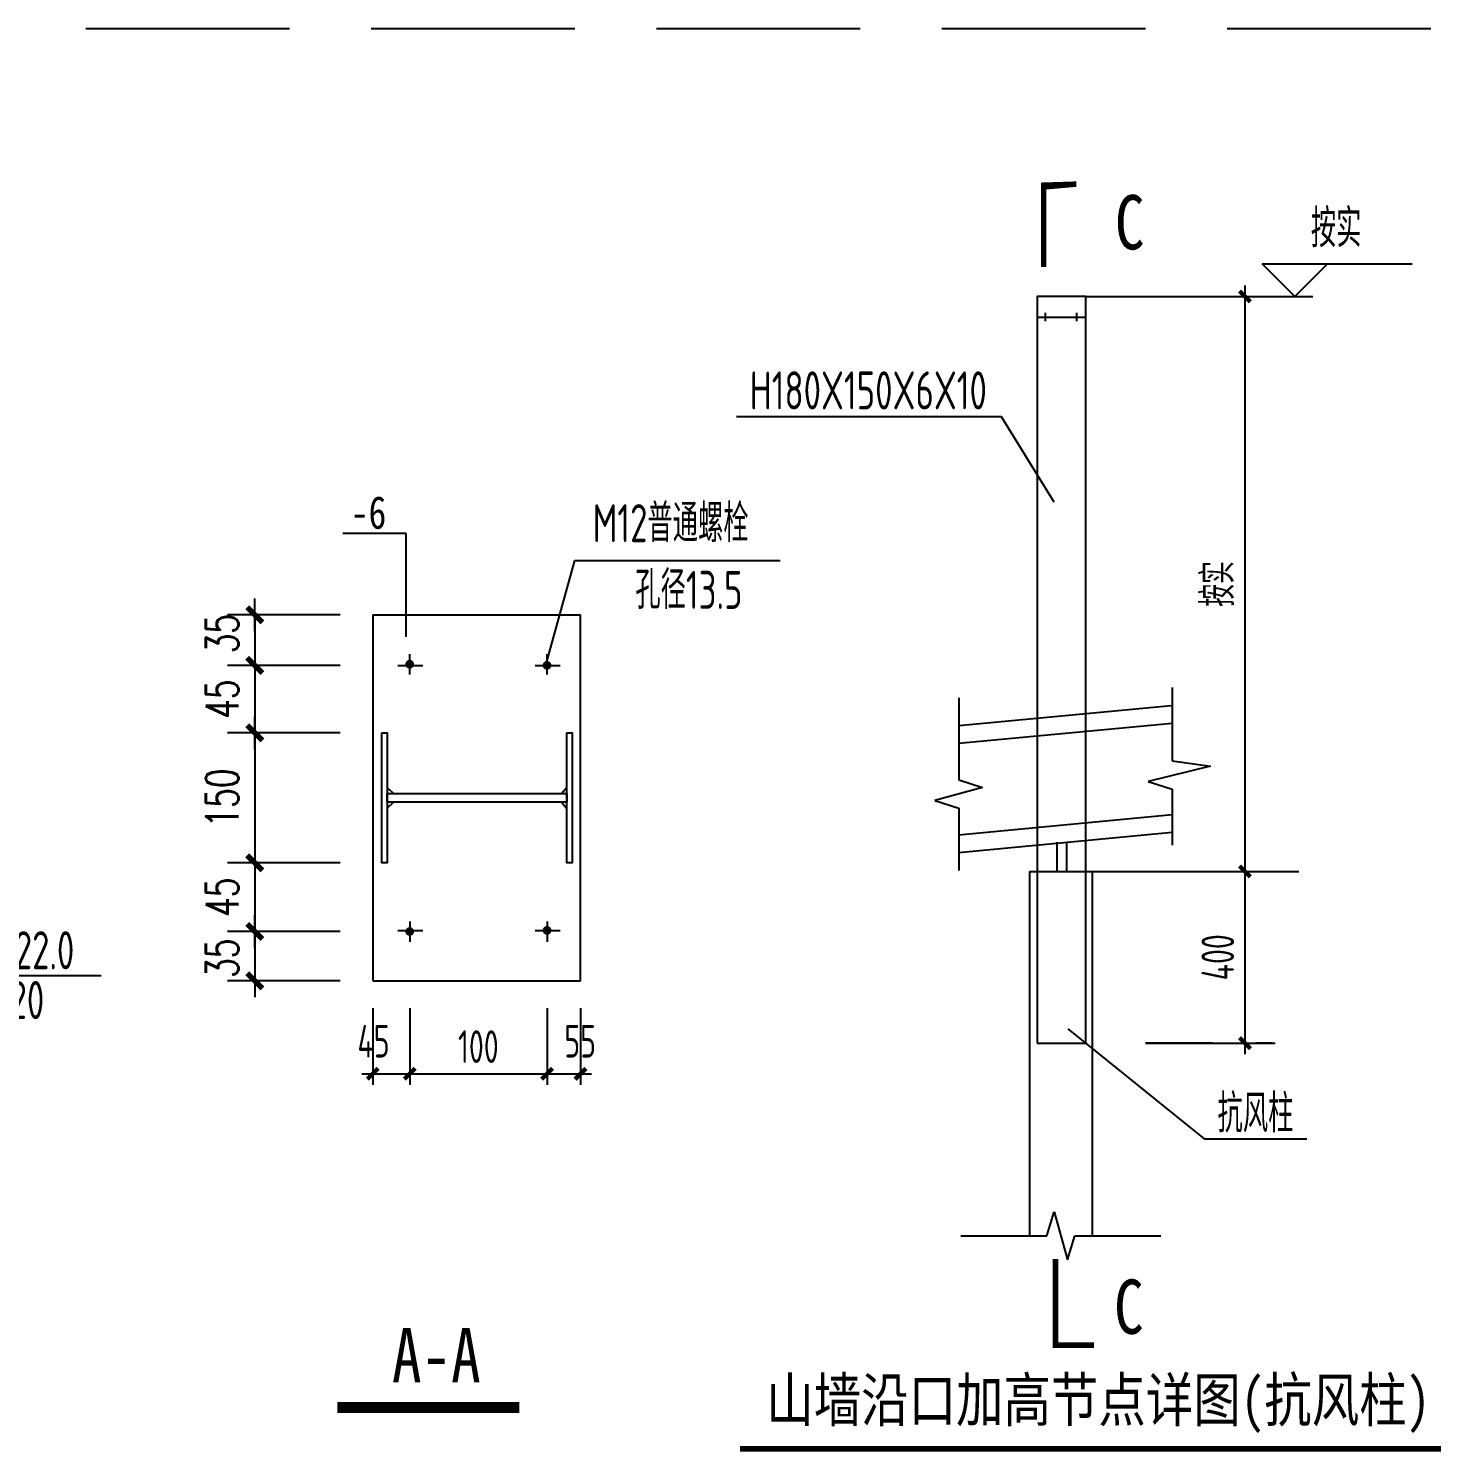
# Model space of a CAD drawing. Header units: millimetres. Extents: x 6950065 to 7140129, y 16284814 to 19754034.
# Drawn here: x 7026182 to 7039092, y 17751906 to 17765002 of the extents above; entities that cross this region are included whole.
import ezdxf
from ezdxf.enums import TextEntityAlignment as Align

# ---------------------------------------------------------------- set-up
doc = ezdxf.new("R2010")
doc.units = ezdxf.units.MM
doc.header["$LTSCALE"] = 1500
doc.header["$MEASUREMENT"] = 0
doc.linetypes.add('DASH', pattern=[0.35, 0.25, -0.1])
doc.layers.get('Defpoints').update_dxf_attribs({"color": 1})
for name, color, linetype in [('OTHER', 7, 'Continuous'), ('PUB_DIM', 161, 'Continuous'), ('PUB_TEXT', 7, 'Continuous'), ('TEXT', 7, 'Continuous'), ('水平支撑', 4, 'Continuous'), ('综合布线', 6, 'Continuous')]:
    doc.layers.add(name, color=color, linetype=linetype)
doc.styles.add('-宋体', font='', dxfattribs={"width": 0.8})
doc.styles.add('DIM_FONT', font='SIMPLEX', dxfattribs={"width": 0.7, "bigfont": 'GBCBIG'})
doc.styles.add('TSSD_Dimension', font='Tssdeng.shx', dxfattribs={"width": 0.699999988079071, "bigfont": 'hztxt.shx'})
doc.styles.add('TSSD_REIN', font='tssdeng.shx', dxfattribs={"width": 0.7, "bigfont": 'tssdchn.shx'})
doc.styles.get('-宋体').set_extended_font_data('SimSun')
doc.dimstyles.new('dimn', dxfattribs={"dimtxt": 300, "dimasz": 1, "dimexe": 250, "dimexo": 300, "dimgap": 150, "dimtad": 1, "dimdec": 0, "dimzin": 0, "dimdsep": 46, "dimtxsty": 'DIM_FONT', "dimblk": '_DIMX', "dimcen": 0, "dimdle": 100, "dimclrt": 7, "dimadec": 1, "dimazin": 0, "dimtfac": 1, "dimtdec": 0, "dimtix": 1, "dimtmove": 2, "dimatfit": 3, "dimldrblk": 'ARCHTICK', "dimfxl": 0, "dimtolj": 1, "dimtzin": 0, "dimarcsym": 0})
doc.dimstyles.new('TSSD_20_100', dxfattribs={"dimtxt": 300, "dimasz": 100, "dimexe": 100, "dimexo": 250, "dimgap": 100, "dimtad": 1, "dimdec": 0, "dimlfac": 0.2, "dimzin": 0, "dimdsep": 46, "dimtxsty": 'TSSD_Dimension', "dimblk": 'ARCHTICK', "dimcen": 0, "dimdle": 100, "dimclrt": 7, "dimadec": 0, "dimazin": 0, "dimtfac": 1, "dimtdec": 0, "dimtix": 1, "dimtmove": 2, "dimatfit": 3, "dimfxl": 0, "dimtolj": 1, "dimtzin": 0, "dimarcsym": 0})

# ---------------------------------------------------------------- blocks, each defined once
blk = doc.blocks.new('_ArchTick')
at = {"color": 0, "linetype": 'ByBlock', "const_width": 0.4}
blk.add_lwpolyline([(-0.5, -0.5), (0.5, 0.5)], dxfattribs=at)
blk = doc.blocks.new('*D999')
at = {"layer": 'Defpoints', "color": 0}
for p in [(7037375.160555821, 17762536.0998423), (7037375.160555806, 17757244.86098287), (7037375.160555791, 17757244.86098287)]:
    blk.add_point(p, dxfattribs=at)
at = {"layer": 'PUB_DIM', "color": 0, "lineweight": -2}
for p, q in [((7037375.160555791, 17762636.0998423), (7037375.160555791, 17757144.86098287)), ((7037125.160555821, 17762536.0998423), (7037275.160555791, 17762536.0998423)), ((7037125.160555806, 17757244.86098287), (7037275.160555791, 17757244.86098287))]:
    blk.add_line(p, q, dxfattribs=at)
at = {"layer": 'PUB_DIM', "color": 0, "lineweight": -2, "xscale": 100, "yscale": 100, "zscale": 100}
for p, rotation in [((7037375.160555791, 17762536.0998423), 90), ((7037375.160555791, 17757244.86098287), 270)]:
    blk.add_blockref('_ArchTick', p, dxfattribs=dict(at, rotation=rotation))
at = {"layer": 'PUB_DIM', "color": 7, "insert": (7037125.160555788, 17759890.48041259), "char_height": 300, "attachment_point": 5, "rotation": 90, "style": 'TSSD_Dimension'}
blk.add_mtext('\\A1;按实', dxfattribs=at)
blk = doc.blocks.new('*D1002')
at = {"layer": 'Defpoints', "color": 0}
for p in [(7037375.160555806, 17757244.86098287), (7037375.160555776, 17755663.98647615), (7037375.160555791, 17755663.98647615)]:
    blk.add_point(p, dxfattribs=at)
at = {"layer": 'PUB_DIM', "color": 0, "lineweight": -2}
for p, q in [((7037375.160555791, 17757344.86098287), (7037375.160555791, 17755563.98647615)), ((7037125.160555806, 17757244.86098287), (7037275.160555791, 17757244.86098287)), ((7037625.160555776, 17755663.98647615), (7037475.160555791, 17755663.98647615))]:
    blk.add_line(p, q, dxfattribs=at)
at = {"layer": 'PUB_DIM', "color": 0, "lineweight": -2, "xscale": 100, "yscale": 100, "zscale": 100}
for p, rotation in [((7037375.160555791, 17757244.86098287), 90), ((7037375.160555791, 17755663.98647615), 270)]:
    blk.add_blockref('_ArchTick', p, dxfattribs=dict(at, rotation=rotation))
at = {"layer": 'PUB_DIM', "color": 7, "insert": (7037125.160555788, 17756454.42372951), "char_height": 300, "attachment_point": 5, "rotation": 90, "style": 'TSSD_Dimension'}
blk.add_mtext('\\A1;400', dxfattribs=at)
blk = doc.blocks.new('_DIMX')
blk.add_line((-150, 0), (150, 0))
at = {"const_width": 50}
blk.add_lwpolyline([(-70, -70), (70, 70)], dxfattribs=at)
blk = doc.blocks.new('*D1090')
at = {"layer": 'Defpoints', "color": 0}
for p in [(7029349.788579343, 17758520.13473411), (7028264.349103449, 17757322.6447341), (7029349.788579328, 17757322.6447341)]:
    blk.add_point(p, dxfattribs=at)
at = {"layer": 'PUB_DIM', "color": 0, "lineweight": -2}
for p, q in [((7029049.788579343, 17758520.13473411), (7028014.349103449, 17758520.13473411)), ((7028264.349103449, 17758519.13473411), (7028264.349103449, 17757323.6447341)), ((7029049.788579328, 17757322.6447341), (7028014.349103449, 17757322.6447341))]:
    blk.add_line(p, q, dxfattribs=at)
for p, rotation in [((7028264.349103449, 17758520.13473411), 90), ((7028264.349103449, 17757322.6447341), 270)]:
    blk.add_blockref('_DIMX', p, dxfattribs=dict(at, rotation=rotation))
at = {"layer": 'PUB_DIM', "color": 7, "insert": (7027964.349103446, 17757921.3897341), "char_height": 300, "attachment_point": 5, "rotation": 90, "style": 'DIM_FONT'}
blk.add_mtext('\\A1;150', dxfattribs=at)
blk = doc.blocks.new('*D1091')
at = {"layer": 'Defpoints', "color": 0}
for p in [(7029349.788579343, 17756691.47473411), (7028264.349103464, 17756237.68473412), (7029349.788579328, 17756237.68473412)]:
    blk.add_point(p, dxfattribs=at)
at = {"layer": 'PUB_DIM', "color": 0, "lineweight": -2}
for p, q in [((7029049.788579343, 17756691.47473411), (7028014.349103464, 17756691.47473411)), ((7028264.349103464, 17756690.47473411), (7028264.349103464, 17756238.68473412)), ((7029049.788579328, 17756237.68473412), (7028014.349103464, 17756237.68473412))]:
    blk.add_line(p, q, dxfattribs=at)
for p, rotation in [((7028264.349103464, 17756691.47473411), 90), ((7028264.349103464, 17756237.68473412), 270)]:
    blk.add_blockref('_DIMX', p, dxfattribs=dict(at, rotation=rotation))
at = {"layer": 'PUB_DIM', "color": 7, "insert": (7027964.349103479, 17756445.7420188), "char_height": 300, "attachment_point": 5, "rotation": 90, "style": 'DIM_FONT'}
blk.add_mtext('\\A1;35', dxfattribs=at)
blk = doc.blocks.new('*D1092')
at = {"layer": 'Defpoints', "color": 0}
for p in [(7030953.258579349, 17756237.6803888), (7031261.968579343, 17756237.6803888), (7031261.968579343, 17755382.33878725)]:
    blk.add_point(p, dxfattribs=at)
at = {"layer": 'PUB_DIM', "color": 0, "lineweight": -2}
for p, q in [((7030953.258579349, 17755987.6803888), (7030953.258579349, 17755282.33878725)), ((7031261.968579343, 17755987.6803888), (7031261.968579343, 17755282.33878725)), ((7030853.258579349, 17755382.33878725), (7031361.968579343, 17755382.33878725))]:
    blk.add_line(p, q, dxfattribs=at)
at = {"layer": 'PUB_DIM', "color": 0, "lineweight": -2, "xscale": 100, "yscale": 100, "zscale": 100, "rotation": 180}
blk.add_blockref('_ArchTick', (7030953.258579349, 17755382.33878725), dxfattribs=at)
at = {"layer": 'PUB_DIM', "color": 0, "lineweight": -2, "xscale": 100, "yscale": 100, "zscale": 100}
blk.add_blockref('_ArchTick', (7031261.968579343, 17755382.33878725), dxfattribs=at)
at = {"layer": 'PUB_DIM', "color": 7, "insert": (7031258.261998704, 17755682.33878728), "char_height": 300, "attachment_point": 5, "style": 'TSSD_Dimension'}
blk.add_mtext('\\A1;55', dxfattribs=at)
blk = doc.blocks.new('*D1093')
at = {"layer": 'Defpoints', "color": 0}
for p in [(7029349.788579335, 17756237.6803888), (7029689.458579352, 17756237.6803888), (7029689.458579352, 17755382.33878725)]:
    blk.add_point(p, dxfattribs=at)
at = {"layer": 'PUB_DIM', "color": 0, "lineweight": -2}
for p, q in [((7029349.788579335, 17755987.6803888), (7029349.788579335, 17755282.33878725)), ((7029689.458579352, 17755987.6803888), (7029689.458579352, 17755282.33878725)), ((7029249.788579335, 17755382.33878725), (7029789.458579352, 17755382.33878725))]:
    blk.add_line(p, q, dxfattribs=at)
at = {"layer": 'PUB_DIM', "color": 0, "lineweight": -2, "xscale": 100, "yscale": 100, "zscale": 100, "rotation": 180}
blk.add_blockref('_ArchTick', (7029349.788579335, 17755382.33878725), dxfattribs=at)
at = {"layer": 'PUB_DIM', "color": 0, "lineweight": -2, "xscale": 100, "yscale": 100, "zscale": 100}
blk.add_blockref('_ArchTick', (7029689.458579352, 17755382.33878725), dxfattribs=at)
at = {"layer": 'PUB_DIM', "color": 7, "insert": (7029356.78904455, 17755682.33878726), "char_height": 300, "attachment_point": 5, "style": 'TSSD_Dimension'}
blk.add_mtext('\\A1;45', dxfattribs=at)
blk = doc.blocks.new('*D1094')
at = {"layer": 'Defpoints', "color": 0}
for p in [(7029689.458579352, 17756237.6803888), (7030953.258579349, 17756237.6803888), (7030953.258579349, 17755382.33878725)]:
    blk.add_point(p, dxfattribs=at)
at = {"layer": 'PUB_DIM', "color": 0, "lineweight": -2}
for p, q in [((7029689.458579352, 17755987.6803888), (7029689.458579352, 17755282.33878725)), ((7030953.258579349, 17755987.6803888), (7030953.258579349, 17755282.33878725)), ((7029589.458579352, 17755382.33878725), (7031053.258579349, 17755382.33878725))]:
    blk.add_line(p, q, dxfattribs=at)
at = {"layer": 'PUB_DIM', "color": 0, "lineweight": -2, "xscale": 100, "yscale": 100, "zscale": 100, "rotation": 180}
blk.add_blockref('_ArchTick', (7029689.458579352, 17755382.33878725), dxfattribs=at)
at = {"layer": 'PUB_DIM', "color": 0, "lineweight": -2, "xscale": 100, "yscale": 100, "zscale": 100}
blk.add_blockref('_ArchTick', (7030953.258579349, 17755382.33878725), dxfattribs=at)
at = {"layer": 'PUB_DIM', "color": 7, "insert": (7030321.358579351, 17755632.33878725), "char_height": 300, "attachment_point": 5, "style": 'TSSD_Dimension'}
blk.add_mtext('\\A1;100', dxfattribs=at)
blk = doc.blocks.new('*D1095')
at = {"layer": 'Defpoints', "color": 0}
for p in [(7029349.788579328, 17757322.6447341), (7028264.349103464, 17756691.47473411), (7029349.788579343, 17756691.47473411)]:
    blk.add_point(p, dxfattribs=at)
at = {"layer": 'PUB_DIM', "color": 0, "lineweight": -2}
for p, q in [((7029049.788579328, 17757322.6447341), (7028014.349103464, 17757322.6447341)), ((7028264.349103464, 17757323.6447341), (7028264.349103464, 17757324.6447341)), ((7028264.349103464, 17757322.6447341), (7028264.349103464, 17756691.47473411)), ((7029049.788579343, 17756691.47473411), (7028014.349103464, 17756691.47473411)), ((7028264.349103464, 17756690.47473411), (7028264.349103464, 17756689.47473411))]:
    blk.add_line(p, q, dxfattribs=at)
for p, rotation in [((7028264.349103464, 17757322.6447341), 270), ((7028264.349103464, 17756691.47473411), 90)]:
    blk.add_blockref('_DIMX', p, dxfattribs=dict(at, rotation=rotation))
at = {"layer": 'PUB_DIM', "color": 7, "insert": (7027964.349103461, 17757007.05973411), "char_height": 300, "attachment_point": 5, "rotation": 90, "style": 'DIM_FONT'}
blk.add_mtext('\\A1;45', dxfattribs=at)
blk = doc.blocks.new('*D1096')
at = {"layer": 'Defpoints', "color": 0}
for p in [(7029349.788579358, 17759140.8947341), (7028264.349103509, 17758520.13473411), (7029349.788579343, 17758520.13473411)]:
    blk.add_point(p, dxfattribs=at)
at = {"layer": 'PUB_DIM', "color": 0, "lineweight": -2}
for p, q in [((7029049.788579358, 17759140.8947341), (7028014.349103509, 17759140.8947341)), ((7028264.349103509, 17759141.8947341), (7028264.349103509, 17759142.8947341)), ((7028264.349103509, 17759140.8947341), (7028264.349103509, 17758520.13473411)), ((7029049.788579343, 17758520.13473411), (7028014.349103509, 17758520.13473411)), ((7028264.349103509, 17758519.13473411), (7028264.349103509, 17758518.13473411))]:
    blk.add_line(p, q, dxfattribs=at)
for p, rotation in [((7028264.349103509, 17759140.8947341), 270), ((7028264.349103509, 17758520.13473411), 90)]:
    blk.add_blockref('_DIMX', p, dxfattribs=dict(at, rotation=rotation))
at = {"layer": 'PUB_DIM', "color": 7, "insert": (7027964.349103506, 17758830.5147341), "char_height": 300, "attachment_point": 5, "rotation": 90, "style": 'DIM_FONT'}
blk.add_mtext('\\A1;45', dxfattribs=at)
blk = doc.blocks.new('*D1097')
at = {"layer": 'Defpoints', "color": 0}
for p in [(7029349.788579343, 17759605.0947341), (7028264.349103494, 17759140.8947341), (7029349.788579358, 17759140.8947341)]:
    blk.add_point(p, dxfattribs=at)
at = {"layer": 'PUB_DIM', "color": 0, "lineweight": -2}
for p, q in [((7029049.788579343, 17759605.0947341), (7028014.349103494, 17759605.0947341)), ((7028264.349103494, 17759604.0947341), (7028264.349103494, 17759141.8947341)), ((7029049.788579358, 17759140.8947341), (7028014.349103494, 17759140.8947341))]:
    blk.add_line(p, q, dxfattribs=at)
for p, rotation in [((7028264.349103494, 17759605.0947341), 90), ((7028264.349103494, 17759140.8947341), 270)]:
    blk.add_blockref('_DIMX', p, dxfattribs=dict(at, rotation=rotation))
at = {"layer": 'PUB_DIM', "color": 7, "insert": (7027964.349103509, 17759433.05394566), "char_height": 300, "attachment_point": 5, "rotation": 90, "style": 'DIM_FONT'}
blk.add_mtext('\\A1;35', dxfattribs=at)

msp = doc.modelspace()

# ---------------------------------------------------------------- linework, layer by layer
at = {"layer": 'OTHER'}
for p, q in [((7034741.041623469, 17758840.84593716), (7034741.04162344, 17758086.75120888)), ((7036703.985293772, 17758936.48576237), (7036703.985293757, 17758261.87481637)), ((7037059.415988784, 17758214.43250994), (7036483.985293772, 17758071.87481637)), ((7036703.985293757, 17758261.87481637), (7037059.415988784, 17758214.43250994)), ((7034741.04162344, 17758086.75120888), (7034961.041623455, 17758016.75120888)), ((7036483.985293772, 17758071.87481637), (7036703.985293772, 17758001.87481638)), ((7034961.041623455, 17758016.75120888), (7034521.04162344, 17757896.75120889)), ((7036703.985293772, 17758001.87481638), (7036703.985293772, 17757485.17125148)), ((7034521.04162344, 17757896.75120889), (7034741.041623455, 17757826.75120889)), ((7034741.041623455, 17757826.75120889), (7034741.041623455, 17757253.11802921)), ((7035550.890576553, 17753890.94938933), (7035620.890576538, 17754110.94938935)), ((7035620.890576538, 17754110.94938935), (7035740.890576553, 17753670.94938933)), ((7034760.173295092, 17753890.94938933), (7035550.890576553, 17753890.94938933)), ((7035740.890576553, 17753670.94938933), (7035810.890576553, 17753890.94938935)), ((7035810.890576553, 17753890.94938935), (7036601.607858013, 17753890.94938933))]:
    msp.add_line(p, q, dxfattribs=at)
at = {"layer": 'PUB_DIM'}
for p, q in [((7037534.625854757, 17762836.09714489), (7038134.625854757, 17762836.09714488)), ((7037834.625854742, 17762536.09714488), (7037534.625854757, 17762836.09714489)), ((7037834.625854742, 17762836.09714486), (7038914.625854757, 17762836.09714488)), ((7038134.625854757, 17762836.09714488), (7037834.625854742, 17762536.09714488)), ((7036461.143947478, 17755663.98647616), (7037652.027980488, 17755663.98647615)), ((7037075.160555791, 17755663.98647615), (7036461.143947478, 17755663.98647616))]:
    msp.add_line(p, q, dxfattribs=at)
at = {"layer": '水平支撑'}
for p, q in [((7035910.295295831, 17762536.09714489), (7038000.592694547, 17762536.09714488)), ((7035537.26342256, 17762385.9095914), (7035537.26342256, 17762307.82038518)), ((7035824.810621735, 17762385.90959138), (7035824.81062175, 17762307.8203852)), ((7035463.670487102, 17762345.30409745), (7035910.295295801, 17762345.30409745)), ((7035135.06618258, 17761426.9849669), (7032695.260936202, 17761426.9849669)), ((7035620.918381032, 17760644.11868623), (7035135.06618258, 17761426.9849669)), ((7029656.619582405, 17760353.6983358), (7029074.802653199, 17760353.69833582)), ((7029656.61958239, 17759403.1907873), (7029656.619582405, 17760353.6983358)), ((7030943.104095137, 17759143.18576333), (7031210.090670666, 17760107.42999882)), ((7031210.090670666, 17760107.42999882), (7033099.414063787, 17760107.4299988)), ((7029349.783979854, 17759605.0979116), (7031261.963872662, 17759605.0979116)), ((7029349.783979854, 17759605.0979116), (7029349.788579335, 17756237.6803888)), ((7031261.968579343, 17756237.6803888), (7031261.968579343, 17759605.0979116)), ((7029689.454363009, 17759057.61682378), (7029689.454363009, 17759244.99830607)), ((7030953.262539452, 17759057.6168238), (7030953.262539437, 17759244.99830607)), ((7029578.936240261, 17759140.89709354), (7029810.667955598, 17759140.89709355)), ((7030842.744416704, 17759140.89709355), (7031074.476132041, 17759140.89709354)), ((7034741.041623455, 17758587.17659228), (7036696.79598489, 17758771.86356948)), ((7034741.041623455, 17758424.74162438), (7036703.985293772, 17758610.18171074)), ((7029482.769338956, 17758016.19971726), (7029539.470573729, 17757960.85615755)), ((7031086.267160149, 17757960.85615753), (7031135.626736166, 17758019.31819031)), ((7029482.769338956, 17757826.57858314), (7029539.470573729, 17757881.92214288)), ((7031086.267160149, 17757881.92214287), (7031135.626736181, 17757823.46011009)), ((7034741.04162344, 17757582.41856519), (7036703.985293772, 17757767.87148059)), ((7034741.041623455, 17757420.10856798), (7036703.985293772, 17757605.49258351)), ((7035645.448580917, 17757512.62486374), (7035645.448580917, 17757244.86098287)), ((7035732.654664125, 17757512.62486374), (7035732.65466411, 17757244.86098287)), ((7035393.22208811, 17757244.86098287), (7035393.222088095, 17753890.94938933)), ((7035393.22208811, 17757244.86098287), (7035968.560861882, 17757244.86098287)), ((7035968.560861882, 17757244.86098287), (7035968.560861867, 17753890.94938933)), ((7035968.560861882, 17757244.86098287), (7037872.315370809, 17757244.86098286)), ((7029689.454363009, 17756785.16147663), (7029689.454362994, 17756597.77999434)), ((7029689.454363009, 17756785.16147663), (7029689.454362994, 17756597.77999434)), ((7030953.262539422, 17756785.16147662), (7030953.262539437, 17756597.77999434)), ((7030953.262539422, 17756785.16147662), (7030953.262539437, 17756597.77999434)), ((7029578.936240261, 17756701.88120686), (7029810.667955598, 17756701.88120684)), ((7030842.744416675, 17756701.88120684), (7031074.476132026, 17756701.88120684)), ((7025474.589313699, 17756286.10127525), (7026849.937715877, 17756286.10127524)), ((7029349.783979824, 17756237.6803888), (7031261.963872647, 17756237.6803888)), ((7035744.299705934, 17755794.86828158), (7037000.946336787, 17754785.15561708)), ((7037000.946336787, 17754785.15561708), (7037943.771830235, 17754785.15561708))]:
    msp.add_line(p, q, dxfattribs=at)
for points, const_width in [([(7035823.388597917, 17763569.61704195), (7035523.016357522, 17763569.61704197), (7035523.016357508, 17762805.46860211)], 50.00000000000001), ([(7035632.242154237, 17753677.063947), (7035632.242154222, 17752885.62419965), (7035987.2281592, 17752885.62419965)], 50.00000000000001), ([(7029023.539594322, 17752312.41547819), (7030698.50817439, 17752312.41547819)], 100), ([(7032729.755177181, 17751931.35501858), (7039521.048276361, 17751931.35501855)], 50.00000000000001)]:
    msp.add_lwpolyline(points, dxfattribs=dict(at, const_width=const_width))
for points in [[(7035463.670487057, 17755663.98810697), (7035910.295295786, 17755663.98810699), (7035910.295295831, 17762536.09714489), (7035463.670487102, 17762536.09714491)], [(7029433.40803059, 17758520.13889183), (7029482.769338956, 17758520.13889183), (7029482.769338941, 17757322.63940858), (7029433.40803059, 17757322.63940858)], [(7031135.626736181, 17758520.13889182), (7031184.988044547, 17758520.13889182), (7031184.988044532, 17757322.63940858), (7031135.626736166, 17757322.63940856)], [(7029482.769338941, 17757960.85615755), (7031135.626736166, 17757960.85615753), (7031135.626736166, 17757881.92214287), (7029482.769338941, 17757881.92214288)]]:
    msp.add_lwpolyline(points, close=True, dxfattribs=at)
at = {"layer": '水平支撑', "const_width": 39.75}
for points in [[(7029669.329363009, 17759151.30756493, 1), (7029709.579363024, 17759151.30756493, 1)], [(7030933.137539452, 17759140.89709354, 1), (7030973.387539437, 17759140.89709354, 1)], [(7029669.329363009, 17756691.47073546, -1), (7029709.579362994, 17756691.47073548, -1)], [(7029669.329363009, 17756691.47073546, -1), (7029709.579362994, 17756691.47073548, -1)], [(7030933.137539422, 17756701.88120684, -1), (7030973.387539422, 17756701.88120683, -1)], [(7030933.137539422, 17756701.88120684, -1), (7030973.387539422, 17756701.88120683, -1)]]:
    msp.add_lwpolyline(points, format="xyb", close=True, dxfattribs=at)
at = {"layer": '综合布线', "linetype": 'DASH', "ltscale": 5}
msp.add_line((7003084.957790205, 17765001.96225617), (7076684.956943557, 17765001.96225617), dxfattribs=at)

# ---------------------------------------------------------------- texts
at = {"layer": 'PUB_TEXT'}
for s, height, style, width, p in [('C', 500, '-宋体', 0.8, (7036178.372870531, 17762969.21411281)), ('H180X150X6X10', 350, 'TSSD_REIN', 0.7, (7032818.649791883, 17761496.3534857)), ('-6', 300, '-宋体', 0.8, (7029147.529769352, 17760398.42834995)), ('孔径13.5', 350, 'TSSD_REIN', 0.7, (7031765.707683152, 17759660.38661795)), ('孔d=22.0', 350, 'TSSD_REIN', 0.7, (7025491.880835436, 17756344.3645582)), ('M20', 350, 'TSSD_REIN', 0.7, (7025779.630186094, 17755886.40498547)), ('抗风柱', 350, 'TSSD_REIN', 0.7, (7037122.808554033, 17754842.56340647)), ('C', 500, '-宋体', 0.8, (7036170.35261805, 17752989.48121581)), ('A-A', 500, '-宋体', 0.8, (7029526.515015095, 17752544.2025227)), ('山墙沿口加高节点详图(抗风柱)', 400, '-宋体', 0.8, (7032970.968080189, 17752182.84415276))]:
    msp.add_text(s, height=height, dxfattribs=dict(at, style=style, width=width)).set_placement(p)
at = {"layer": 'PUB_TEXT', "style": 'TSSD_REIN', "width": 0.7}
msp.add_text('M12普通螺栓', height=350, dxfattribs=at).set_placement((7031372.657969335, 17760169.68075551), align=Align.BOTTOM_LEFT)
at = {"layer": 'TEXT', "style": 'TSSD_REIN', "width": 0.7}
msp.add_text('按实', height=350, dxfattribs=at).set_placement((7037981.421120176, 17762883.80965238), align=Align.BOTTOM_LEFT)

# ---------------------------------------------------------------- dimensions: what is measured, and where the dimension line sits
at = {"layer": 'PUB_DIM'}
for p1, p2, distance, text, dimstyle, picture, middle in [((7037375.160555821, 17762536.0998423), (7037375.160555806, 17757244.86098287), -1.4901161193847656e-08, '按实', 'TSSD_20_100', '*D999', (7037125.160555788, 17759890.48041259)), ((7029349.788579358, 17759140.8947341), (7029349.788579343, 17758520.13473411), -1085.4394758334383, '45', 'dimn', '*D1096', (7027964.349103506, 17758830.5147341)), ((7029349.788579343, 17758520.13473411), (7029349.788579328, 17757322.6447341), -1085.4394758790731, '150', 'dimn', '*D1090', (7027964.349103446, 17757921.3897341)), ((7029349.788579328, 17757322.6447341), (7029349.788579343, 17756691.47473411), -1085.4394758790731, '45', 'dimn', '*D1095', (7027964.349103461, 17757007.05973411)), ((7037375.160555806, 17757244.86098287), (7037375.160555776, 17755663.98647615), 1.4901161193847656e-08, '400', 'TSSD_20_100', '*D1002', (7037125.160555788, 17756454.42372951)), ((7029689.458579352, 17756237.6803888), (7030953.258579349, 17756237.6803888), -855.3416015505791, '100', 'TSSD_20_100', '*D1094', (7030321.358579351, 17755632.33878725))]:
    dim = msp.add_aligned_dim(p1=p1, p2=p2, distance=distance, text=text, dimstyle=dimstyle, dxfattribs=at)
    dim.commit()
    dim.dimension.update_dxf_attribs({"geometry": picture, "text_midpoint": middle})
for base, p1, p2, angle, text, dimstyle, picture, middle in [((7028264.349103494, 17759140.8947341), (7029349.788579343, 17759605.0947341), (7029349.788579358, 17759140.8947341), 270.0000000018392, '35', 'dimn', '*D1097', (7027964.349103509, 17759433.05394566)), ((7028264.349103464, 17756237.68473412), (7029349.788579343, 17756691.47473411), (7029349.788579328, 17756237.68473412), 269.9999999981186, '35', 'dimn', '*D1091', (7027964.349103479, 17756445.7420188)), ((7029689.458579352, 17755382.33878725), (7029349.788579335, 17756237.6803888), (7029689.458579352, 17756237.6803888), 0, '45', 'TSSD_20_100', '*D1093', (7029356.78904455, 17755682.33878726)), ((7031261.968579343, 17755382.33878725), (7030953.258579349, 17756237.6803888), (7031261.968579343, 17756237.6803888), 0, '55', 'TSSD_20_100', '*D1092', (7031258.261998704, 17755682.33878728))]:
    dim = msp.add_linear_dim(base=base, p1=p1, p2=p2, angle=angle, text=text, dimstyle=dimstyle, dxfattribs=at)
    dim.commit()
    dim.dimension.update_dxf_attribs({"geometry": picture, "text_midpoint": middle, "dimtype": 129})

doc.saveas('drawing.dxf')
